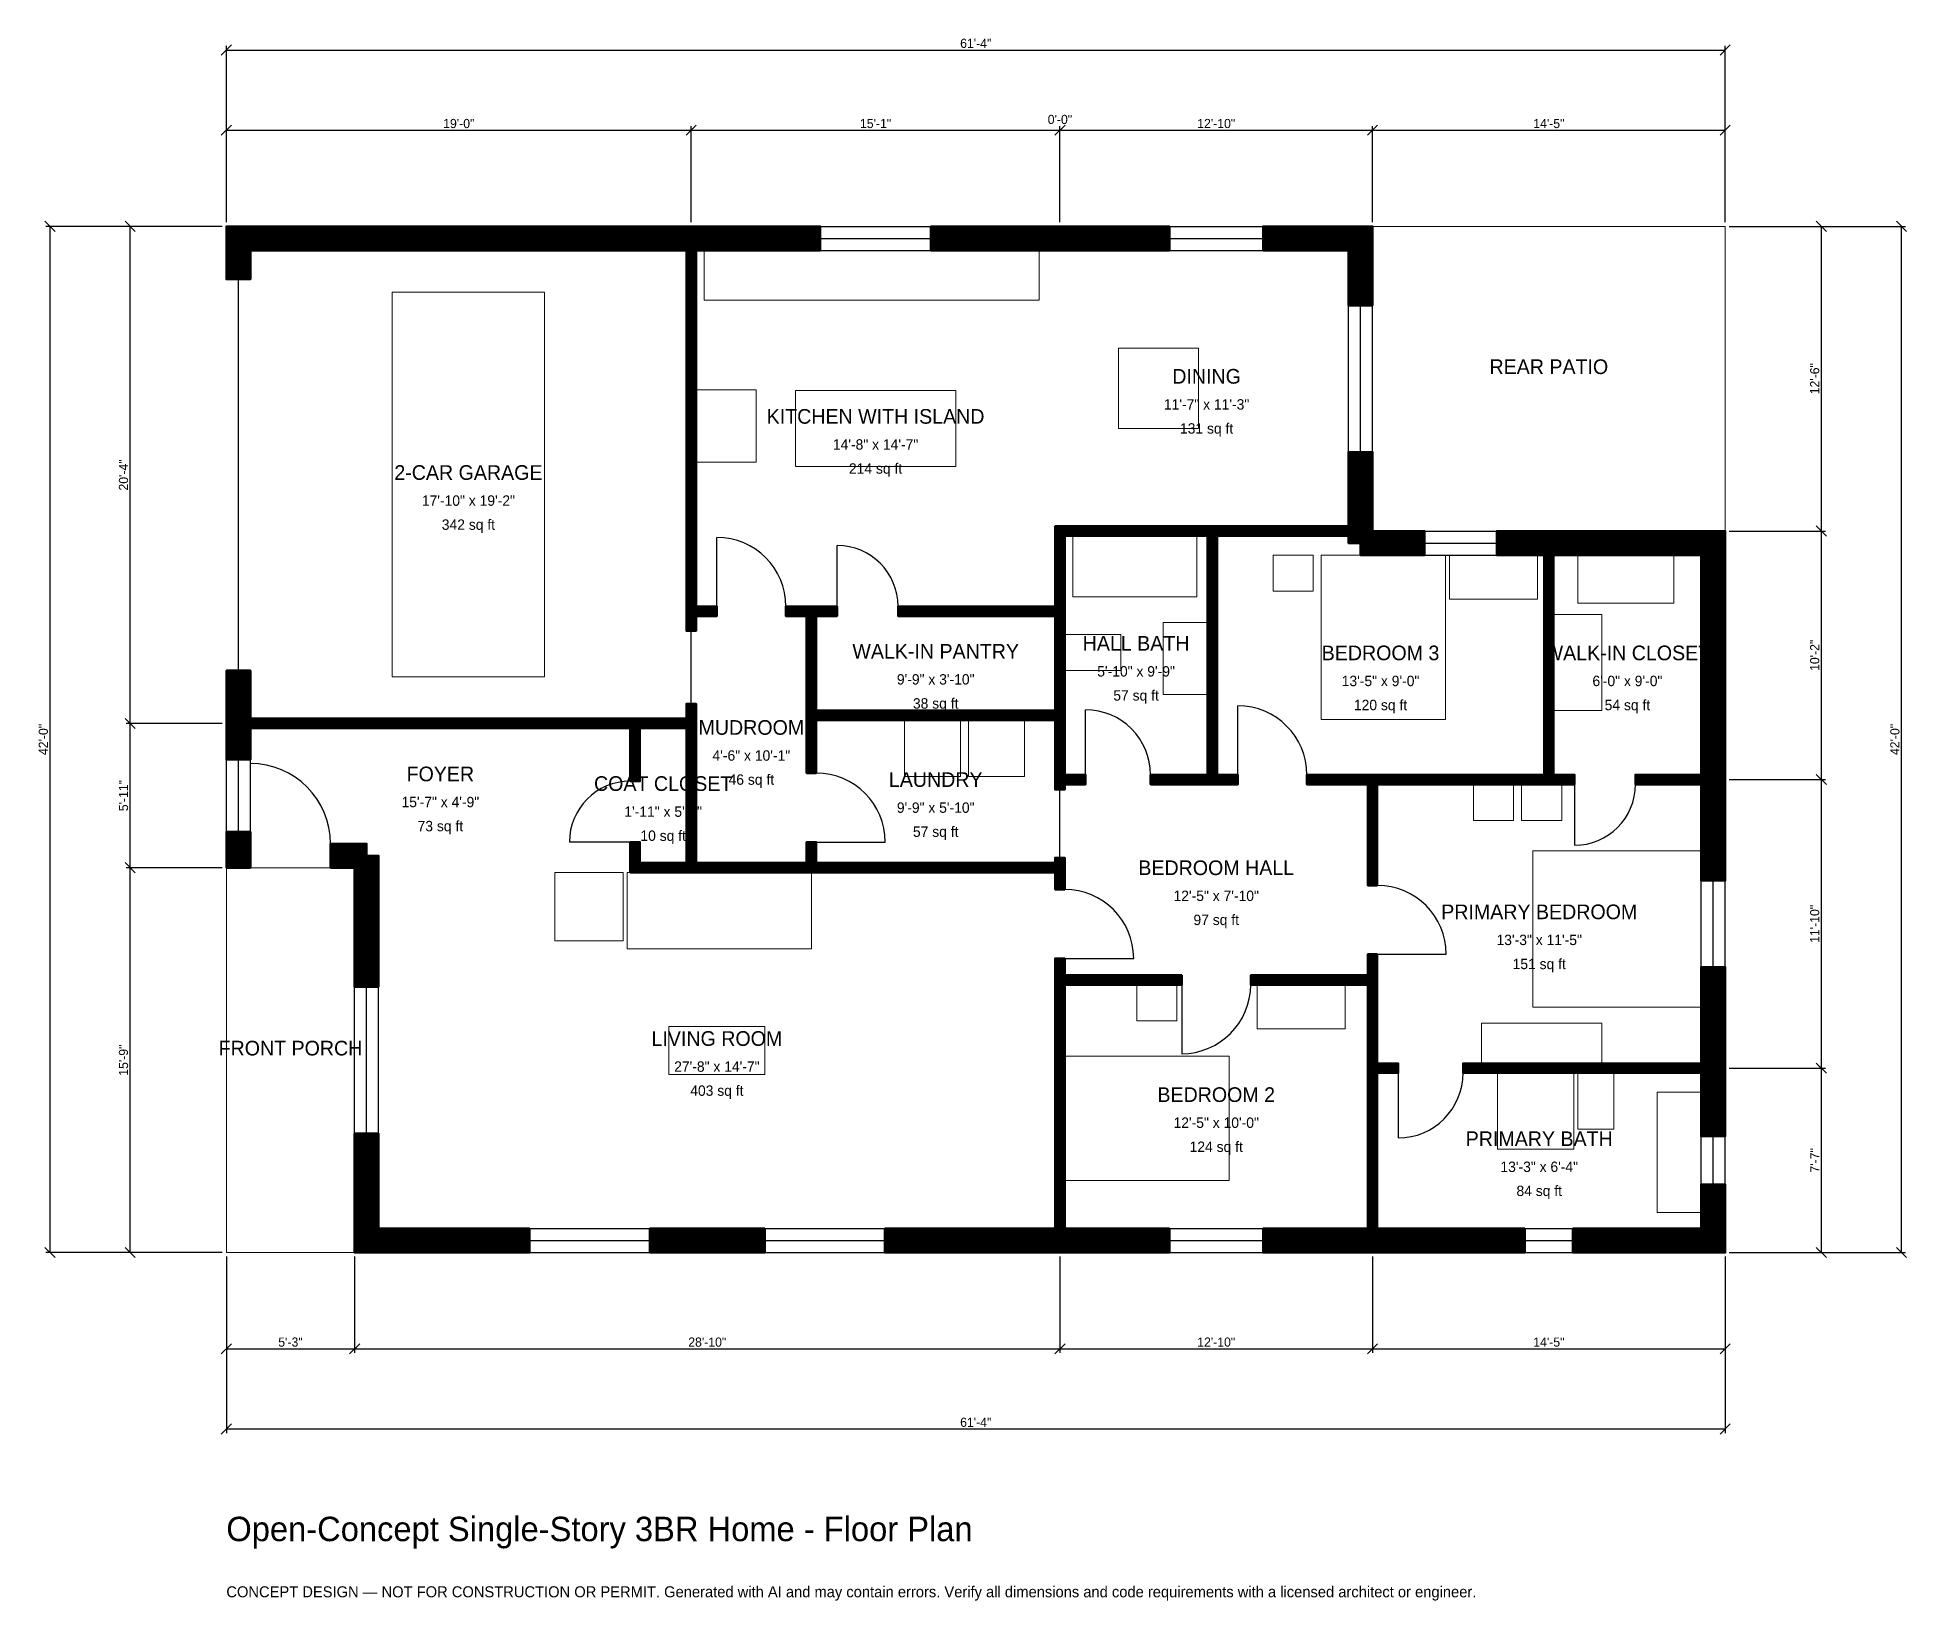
# Model space of a CAD drawing. Header units: inches. Extents: x -93 to 825, y -171 to 597.
import ezdxf
from ezdxf.enums import TextEntityAlignment as Align

# ---------------------------------------------------------------- set-up
doc = ezdxf.new("R2010")
doc.units = ezdxf.units.IN
doc.header["$MEASUREMENT"] = 0
doc.linetypes.add('DASHED', pattern=[0.6, 0.5, -0.1])
for name, color, linetype, lineweight in [('A-ANNO-DIMS', 1, 'Continuous', 13), ('A-ANNO-TEXT', 7, 'Continuous', 18), ('A-AREA-IDEN', 7, 'Continuous', 18), ('A-DOOR', 2, 'Continuous', 25), ('A-FLOR-FIXT', 9, 'Continuous', 13), ('A-FURN', 9, 'Continuous', 13), ('A-GLAZ', 4, 'Continuous', 25), ('A-SITE-PAVE', 8, 'Continuous', 13), ('A-WALL', 7, 'Continuous', 50), ('A-WALL-PATT', 8, 'Continuous', 13)]:
    doc.layers.add(name, color=color, linetype=linetype, lineweight=lineweight)
doc.dimstyles.new('PLAN', dxfattribs={"dimtxt": 4.5, "dimasz": 3, "dimexe": 2, "dimexo": 2, "dimgap": 1, "dimtad": 1, "dimdec": 0, "dimlunit": 4, "dimtsz": 2.5, "dimcen": 2.5, "dimclrd": 1, "dimclre": 1, "dimazin": 3, "dimtfac": 1, "dimtmove": 0, "dimatfit": 3})

msp = doc.modelspace()

# ---------------------------------------------------------------- hatches: boundary and pattern name
at = {"layer": 'A-WALL-PATT'}
h = msp.add_hatch(dxfattribs=at)
h.set_pattern_fill('ANSI31', color=8, scale=0.8)
h.paths.add_polyline_path([(62.9921, 0), (62.9921, 11.811), (62.9921, 11.811), (62.9921, 58.4646), (74.8031, 58.4646), (74.8031, 11.811), (148.9501, 11.811), (148.9501, 0), (74.8031, 0), (74.8031, 0), (62.9921, 0), (62.9921, 0), (62.9921, 0)])
h.paths.add_polyline_path([(62.9921, 188.9764), (51.1811, 188.9764), (51.1811, 200.7874), (68.8976, 200.7874), (68.8976, 194.8819), (74.8031, 194.8819), (74.8031, 130.5118), (62.9921, 130.5118), (62.9921, 188.9764)])
h.paths.add_polyline_path([(11.811, 188.9764), (11.811, 188.9763), (0, 188.9763), (0, 188.9764), (0, 188.9764), (0, 200.7874), (0, 200.7874), (0, 206.6929), (11.811, 206.6929), (11.811, 200.7874), (11.811, 200.7874), (11.811, 188.9764), (11.811, 188.9764)])
h.paths.add_polyline_path([(0, 253.937), (0, 257.4803), (0, 257.4803), (0, 262.2047), (0, 262.2047), (0, 265.748), (0, 285.8268), (11.811, 285.8268), (11.811, 265.748), (11.811, 262.2047), (198.4252, 262.2047), (203.1496, 262.2047), (225.9843, 262.2047), (225.9843, 269.4882), (230.7087, 269.4882), (230.7087, 262.2047), (230.7087, 257.4803), (230.7087, 191.3386), (285.0394, 191.3386), (285.0394, 201.5748), (289.7638, 201.5748), (289.7638, 191.3386), (407.0866, 191.3386), (407.0866, 193.8976), (411.811, 193.8976), (411.811, 191.3386), (411.811, 186.6142), (411.811, 178.3465), (407.0866, 178.3465), (407.0866, 186.6142), (289.7638, 186.6142), (285.0394, 186.6142), (230.7087, 186.6142), (225.9843, 186.6142), (203.1496, 186.6142), (198.4252, 186.6142), (198.4252, 191.3386), (198.4252, 201.5748), (203.1496, 201.5748), (203.1496, 191.3386), (225.9843, 191.3386), (225.9843, 257.4803), (203.1496, 257.4803), (203.1496, 231.4961), (198.4252, 231.4961), (198.4252, 257.4803), (11.811, 257.4803), (11.811, 253.937), (11.811, 242.126), (0, 242.126), (0, 253.937)])
h.paths.add_polyline_path([(0, 492.126), (0, 492.126), (0, 503.937), (0, 503.937), (0, 503.937), (11.811, 503.937), (11.811, 503.937), (222.4409, 503.937), (225.9843, 503.937), (225.9843, 503.937), (230.7087, 503.937), (230.7087, 503.937), (234.252, 503.937), (291.7323, 503.937), (291.7323, 492.126), (234.252, 492.126), (230.7087, 492.126), (230.7087, 317.3228), (240.9449, 317.3228), (240.9449, 312.5984), (230.7087, 312.5984), (230.7087, 305.315), (225.9843, 305.315), (225.9843, 312.5984), (225.9843, 317.3228), (225.9843, 492.126), (222.4409, 492.126), (11.811, 492.126), (11.811, 477.9528), (0, 477.9528), (0, 492.126)])
h.paths.add_polyline_path([(403.5433, 503.937), (415.3543, 503.937), (463.189, 503.937), (463.189, 492.126), (415.3543, 492.126), (403.5433, 492.126), (346.063, 492.126), (346.063, 503.937), (403.5433, 503.937)])
h.paths.add_polyline_path([(551.1811, 503.937), (551.1811, 503.937), (562.9921, 503.937), (562.9921, 503.937), (562.9922, 503.937), (562.9922, 492.126), (562.9921, 492.126), (562.9921, 465.1575), (551.1811, 465.1575), (551.1811, 492.126), (509.252, 492.126), (509.252, 503.937), (551.1811, 503.937)])
h.paths.add_polyline_path([(562.9921, 356.6929), (562.9922, 356.6929), (562.9922, 354.3307), (565.3543, 354.3307), (565.3543, 354.3307), (588.5827, 354.3307), (588.5827, 342.5197), (557.0866, 342.5197), (557.0866, 348.4252), (551.1811, 348.4252), (551.1811, 351.9685), (486.6142, 351.9685), (486.6142, 234.6457), (496.8504, 234.6457), (496.8504, 229.9213), (486.6142, 229.9213), (481.8898, 229.9213), (453.937, 229.9213), (453.937, 234.6457), (481.8898, 234.6457), (481.8898, 351.9685), (411.811, 351.9685), (411.811, 317.3228), (411.811, 317.3228), (411.811, 266.1417), (411.811, 261.4173), (411.811, 261.4173), (411.811, 234.6457), (422.0472, 234.6457), (422.0472, 229.9213), (411.811, 229.9213), (411.811, 227.3622), (407.0866, 227.3622), (407.0866, 229.9213), (407.0866, 234.6457), (407.0866, 261.4173), (289.7638, 261.4173), (289.7638, 235.4331), (285.0394, 235.4331), (285.0394, 261.4173), (285.0394, 261.4173), (285.0394, 266.1417), (285.0394, 312.5984), (274.8031, 312.5984), (274.8031, 317.3228), (285.0394, 317.3228), (289.7638, 317.3228), (300, 317.3228), (300, 312.5984), (289.7638, 312.5984), (289.7638, 266.1417), (407.0866, 266.1417), (407.0866, 312.5984), (407.0866, 312.5984), (329.9213, 312.5984), (329.9213, 317.3228), (407.0866, 317.3228), (407.0866, 356.6929), (407.0866, 356.6929), (411.811, 356.6929), (481.8898, 356.6929), (486.6142, 356.6929), (551.1811, 356.6929), (551.1811, 393.1102), (562.9921, 393.1102), (562.9921, 356.6929)])
h.paths.add_polyline_path([(643.7008, 354.3307), (647.2441, 354.3307), (647.2441, 354.3307), (651.9685, 354.3307), (651.9685, 354.3307), (655.5118, 354.3307), (724.4094, 354.3307), (724.4094, 354.3307), (736.2205, 354.3307), (736.2205, 354.3307), (736.2205, 354.3307), (736.2205, 342.5197), (736.2205, 342.5197), (736.2205, 238.189), (736.2205, 238.189), (736.2205, 234.6457), (736.2205, 234.6457), (736.2205, 229.9213), (736.2205, 229.9213), (736.2205, 182.6772), (724.4094, 182.6772), (724.4094, 226.378), (724.4094, 226.378), (724.4094, 229.9213), (692.126, 229.9213), (692.126, 234.6457), (724.4094, 234.6457), (724.4094, 342.5197), (655.5118, 342.5197), (651.9685, 342.5197), (651.9685, 234.6457), (662.2047, 234.6457), (662.2047, 229.9213), (651.9685, 229.9213), (647.2441, 229.9213), (565.3543, 229.9213), (565.3543, 180.315), (560.6299, 180.315), (560.6299, 229.9213), (530.7087, 229.9213), (530.7087, 234.6457), (560.6299, 234.6457), (565.3543, 234.6457), (647.2441, 234.6457), (647.2441, 342.5197), (643.7008, 342.5197), (624.0157, 342.5197), (624.0157, 354.3307), (643.7008, 354.3307)])
h.paths.add_polyline_path([(736.2205, 96.4567), (736.2205, 92.9134), (736.2205, 92.9134), (736.2205, 88.189), (736.2205, 88.189), (736.2205, 84.6457), (736.2205, 57.0866), (724.4094, 57.0866), (724.4094, 84.6457), (724.4094, 88.189), (607.4803, 88.189), (607.4803, 92.9134), (724.4094, 92.9134), (724.4094, 96.4567), (724.4094, 140.1575), (736.2205, 140.1575), (736.2205, 96.4567)])
h.paths.add_polyline_path([(736.2205, 11.811), (736.2205, 11.811), (736.2205, 0), (736.2205, 0), (736.2205, 0), (736.2205, 0), (724.4094, 0), (724.4094, 0), (661.4173, 0), (661.4173, 11.811), (724.4094, 11.811), (724.4094, 33.4646), (736.2205, 33.4646), (736.2205, 11.811)])
h.paths.add_polyline_path([(568.8976, 0), (565.3543, 0), (565.3543, 0), (560.6299, 0), (560.6299, 0), (557.0866, 0), (509.252, 0), (509.252, 11.811), (557.0866, 11.811), (560.6299, 11.811), (560.6299, 88.189), (560.6299, 92.9134), (560.6299, 131.4961), (503.1496, 131.4961), (503.1496, 136.2205), (560.6299, 136.2205), (560.6299, 146.4567), (565.3543, 146.4567), (565.3543, 136.2205), (565.3543, 131.4961), (565.3543, 92.9134), (575.5906, 92.9134), (575.5906, 88.189), (565.3543, 88.189), (565.3543, 11.811), (568.8976, 11.811), (637.7953, 11.811), (637.7953, 0), (568.8976, 0)])
h.paths.add_polyline_path([(415.3543, 0), (411.811, 0), (411.811, 0), (407.0866, 0), (407.0866, 0), (403.5433, 0), (323.4908, 0), (323.4908, 11.811), (403.5433, 11.811), (407.0866, 11.811), (407.0866, 131.4961), (407.0866, 136.2205), (407.0866, 144.4882), (411.811, 144.4882), (411.811, 136.2205), (469.2913, 136.2205), (469.2913, 131.4961), (411.811, 131.4961), (411.811, 11.811), (415.3543, 11.811), (463.189, 11.811), (463.189, 0), (415.3543, 0)])
h.paths.add_polyline_path([(208.0052, 0), (208.0052, 11.811), (264.4357, 11.811), (264.4357, 0), (208.0052, 0)])

# ---------------------------------------------------------------- linework, layer by layer
at = {"layer": 'A-DOOR', "linetype": 'DASHED'}
msp.add_line((5.9055, 285.8268), (5.9055, 477.9528), dxfattribs=at)
at = {"layer": 'A-DOOR'}
for p, q in [((240.9449, 317.3228), (240.9449, 351.1811)), ((300, 317.3228), (300, 347.2441)), ((228.3465, 269.4882), (228.3465, 305.315)), ((422.0472, 234.6457), (422.0472, 266.5354)), ((496.8504, 234.6457), (496.8504, 268.5039)), ((11.811, 200.7874), (11.811, 240.1575)), ((662.2047, 229.9213), (662.2047, 200)), ((409.4488, 193.8976), (409.4488, 227.3622)), ((198.4252, 201.5748), (168.5039, 201.5748)), ((289.7638, 201.5748), (323.622, 201.5748)), ((411.811, 144.4882), (445.6693, 144.4882)), ((565.3543, 146.4567), (599.2126, 146.4567)), ((469.2913, 131.4961), (469.2913, 97.6378)), ((575.5906, 88.189), (575.5906, 56.2992))]:
    msp.add_line(p, q, dxfattribs=at)
for centre, radius, start, end in [((240.9449, 317.3228), 33.8583, 0, 90), ((300, 317.3228), 29.9213, 0, 90), ((422.0472, 234.6457), 31.8898, 0, 90), ((496.8504, 234.6457), 33.8583, 0, 90), ((11.811, 200.7874), 39.3701, 0, 90), ((198.4252, 201.5748), 29.9213, 90, 180), ((289.7638, 201.5748), 33.8583, 0, 90), ((662.2047, 229.9213), 29.9213, 270, 360), ((411.811, 144.4882), 33.8583, 0, 90), ((565.3543, 146.4567), 33.8583, 0, 90), ((469.2913, 131.4961), 33.8583, 270, 360), ((575.5906, 88.189), 31.8898, 270, 360)]:
    msp.add_arc(centre, radius, start, end, dxfattribs=at)
at = {"layer": 'A-FLOR-FIXT'}
for points in [[(234.6457, 467.7165), (399.2126, 467.7165), (399.2126, 492.126), (234.6457, 492.126)], [(279.5276, 386.0236), (358.2677, 386.0236), (358.2677, 423.4252), (279.5276, 423.4252)], [(415.748, 322.0472), (476.7717, 322.0472), (476.7717, 351.9685), (415.748, 351.9685)], [(411.811, 285.8268), (439.3701, 285.8268), (439.3701, 303.5433), (411.811, 303.5433)], [(460.2362, 274.0157), (481.8898, 274.0157), (481.8898, 309.4488), (460.2362, 309.4488)], [(624.4094, 50.7874), (661.811, 50.7874), (661.811, 88.189), (624.4094, 88.189)], [(663.7795, 60.6299), (681.4961, 60.6299), (681.4961, 88.189), (663.7795, 88.189)], [(702.7559, 19.685), (724.4094, 19.685), (724.4094, 78.7402), (702.7559, 78.7402)]]:
    msp.add_lwpolyline(points, close=True, dxfattribs=at)
at = {"layer": 'A-FURN'}
for points in [[(81.4961, 282.6772), (156.2992, 282.6772), (156.2992, 471.6535), (81.4961, 471.6535)], [(438.189, 404.7244), (477.5591, 404.7244), (477.5591, 444.0945), (438.189, 444.0945)], [(230.7087, 388.189), (260.2362, 388.189), (260.2362, 423.622), (230.7087, 423.622)], [(514.1732, 324.8031), (533.8583, 324.8031), (533.8583, 342.5197), (514.1732, 342.5197)], [(537.7953, 261.811), (598.8189, 261.811), (598.8189, 342.5197), (537.7953, 342.5197)], [(600.7874, 320.8661), (644.0945, 320.8661), (644.0945, 342.5197), (600.7874, 342.5197)], [(663.7795, 318.8976), (711.0236, 318.8976), (711.0236, 342.5197), (663.7795, 342.5197)], [(651.9685, 266.1417), (675.5906, 266.1417), (675.5906, 313.3858), (651.9685, 313.3858)], [(333.0709, 233.8583), (360.6299, 233.8583), (360.6299, 261.4173), (333.0709, 261.4173)], [(364.5669, 233.8583), (392.126, 233.8583), (392.126, 261.4173), (364.5669, 261.4173)], [(612.5984, 212.2047), (632.2835, 212.2047), (632.2835, 229.9213), (612.5984, 229.9213)], [(636.2205, 212.2047), (655.9055, 212.2047), (655.9055, 229.9213), (636.2205, 229.9213)], [(641.7323, 120.4724), (724.4094, 120.4724), (724.4094, 197.2441), (641.7323, 197.2441)], [(161.4173, 153.1496), (194.8819, 153.1496), (194.8819, 186.6142), (161.4173, 186.6142)], [(196.8504, 149.2126), (287.4016, 149.2126), (287.4016, 186.6142), (196.8504, 186.6142)], [(447.2441, 113.7795), (466.9291, 113.7795), (466.9291, 131.4961), (447.2441, 131.4961)], [(506.2992, 109.8425), (549.6063, 109.8425), (549.6063, 131.4961), (506.2992, 131.4961)], [(217.3228, 87.4016), (264.5669, 87.4016), (264.5669, 111.0236), (217.3228, 111.0236)], [(616.5354, 92.9134), (675.5906, 92.9134), (675.5906, 112.5984), (616.5354, 112.5984)], [(411.811, 35.4331), (492.5197, 35.4331), (492.5197, 96.4567), (411.811, 96.4567)]]:
    msp.add_lwpolyline(points, close=True, dxfattribs=at)
at = {"layer": 'A-GLAZ'}
for p, q in [((291.7323, 503.937), (346.063, 503.937)), ((291.7323, 498.0315), (346.063, 498.0315)), ((463.189, 503.937), (509.252, 503.937)), ((463.189, 498.0315), (509.252, 498.0315)), ((291.7323, 492.126), (346.063, 492.126)), ((463.189, 492.126), (509.252, 492.126)), ((551.1811, 393.1102), (551.1811, 465.1575)), ((557.0866, 393.1102), (557.0866, 465.1575)), ((562.9921, 393.1102), (562.9921, 465.1575)), ((588.5827, 354.3307), (624.0157, 354.3307)), ((588.5827, 348.4252), (624.0157, 348.4252)), ((588.5827, 342.5197), (624.0157, 342.5197)), ((0, 206.6929), (0, 242.126)), ((5.9055, 206.6929), (5.9055, 242.126)), ((11.811, 206.6929), (11.811, 242.126)), ((724.4094, 140.1575), (724.4094, 182.6772)), ((730.315, 140.1575), (730.315, 182.6772)), ((736.2205, 140.1575), (736.2205, 182.6772)), ((62.9921, 58.4646), (62.9921, 130.5118)), ((68.8976, 58.4646), (68.8976, 130.5118)), ((74.8031, 58.4646), (74.8031, 130.5118)), ((724.4094, 33.4646), (724.4094, 57.0866)), ((730.315, 33.4646), (730.315, 57.0866)), ((736.2205, 33.4646), (736.2205, 57.0866)), ((148.9501, 11.811), (208.0052, 11.811)), ((264.4357, 11.811), (323.4908, 11.811)), ((463.189, 11.811), (509.252, 11.811)), ((637.7953, 11.811), (661.4173, 11.811)), ((148.9501, 5.9055), (208.0052, 5.9055)), ((148.9501, 0), (208.0052, 0)), ((264.4357, 5.9055), (323.4908, 5.9055)), ((264.4357, 0), (323.4908, 0)), ((463.189, 5.9055), (509.252, 5.9055)), ((463.189, 0), (509.252, 0)), ((637.7953, 5.9055), (661.4173, 5.9055)), ((637.7953, 0), (661.4173, 0))]:
    msp.add_line(p, q, dxfattribs=at)
at = {"layer": 'A-SITE-PAVE', "linetype": 'DASHED'}
for points in [[(562.9921, 354.3307), (736.2205, 354.3307), (736.2205, 503.937), (562.9921, 503.937)], [(0, 0), (62.9921, 0), (62.9921, 188.9764), (0, 188.9764)]]:
    msp.add_lwpolyline(points, close=True, dxfattribs=at)
at = {"layer": 'A-WALL'}
for points in [[(0, 492.126), (0, 492.126), (0, 503.937), (0, 503.937), (0, 503.937), (11.811, 503.937), (11.811, 503.937), (222.4409, 503.937), (225.9843, 503.937), (225.9843, 503.937), (230.7087, 503.937), (230.7087, 503.937), (234.252, 503.937), (291.7323, 503.937), (291.7323, 492.126), (234.252, 492.126), (230.7087, 492.126), (230.7087, 317.3228), (240.9449, 317.3228), (240.9449, 312.5984), (230.7087, 312.5984), (230.7087, 305.315), (225.9843, 305.315), (225.9843, 312.5984), (225.9843, 317.3228), (225.9843, 492.126), (222.4409, 492.126), (11.811, 492.126), (11.811, 477.9528), (0, 477.9528), (0, 492.126)], [(403.5433, 503.937), (415.3543, 503.937), (463.189, 503.937), (463.189, 492.126), (415.3543, 492.126), (403.5433, 492.126), (346.063, 492.126), (346.063, 503.937), (403.5433, 503.937)], [(551.1811, 503.937), (551.1811, 503.937), (562.9921, 503.937), (562.9921, 503.937), (562.9922, 503.937), (562.9922, 492.126), (562.9921, 492.126), (562.9921, 465.1575), (551.1811, 465.1575), (551.1811, 492.126), (509.252, 492.126), (509.252, 503.937), (551.1811, 503.937)], [(562.9921, 356.6929), (562.9922, 356.6929), (562.9922, 354.3307), (565.3543, 354.3307), (565.3543, 354.3307), (588.5827, 354.3307), (588.5827, 342.5197), (557.0866, 342.5197), (557.0866, 348.4252), (551.1811, 348.4252), (551.1811, 351.9685), (486.6142, 351.9685), (486.6142, 234.6457), (496.8504, 234.6457), (496.8504, 229.9213), (486.6142, 229.9213), (481.8898, 229.9213), (453.937, 229.9213), (453.937, 234.6457), (481.8898, 234.6457), (481.8898, 351.9685), (411.811, 351.9685), (411.811, 317.3228), (411.811, 317.3228), (411.811, 266.1417), (411.811, 261.4173), (411.811, 261.4173), (411.811, 234.6457), (422.0472, 234.6457), (422.0472, 229.9213), (411.811, 229.9213), (411.811, 227.3622), (407.0866, 227.3622), (407.0866, 229.9213), (407.0866, 234.6457), (407.0866, 261.4173), (289.7638, 261.4173), (289.7638, 235.4331), (285.0394, 235.4331), (285.0394, 261.4173), (285.0394, 261.4173), (285.0394, 266.1417), (285.0394, 312.5984), (274.8031, 312.5984), (274.8031, 317.3228), (285.0394, 317.3228), (289.7638, 317.3228), (300, 317.3228), (300, 312.5984), (289.7638, 312.5984), (289.7638, 266.1417), (407.0866, 266.1417), (407.0866, 312.5984), (407.0866, 312.5984), (329.9213, 312.5984), (329.9213, 317.3228), (407.0866, 317.3228), (407.0866, 356.6929), (407.0866, 356.6929), (411.811, 356.6929), (481.8898, 356.6929), (486.6142, 356.6929), (551.1811, 356.6929), (551.1811, 393.1102), (562.9921, 393.1102), (562.9921, 356.6929)], [(643.7008, 354.3307), (647.2441, 354.3307), (647.2441, 354.3307), (651.9685, 354.3307), (651.9685, 354.3307), (655.5118, 354.3307), (724.4094, 354.3307), (724.4094, 354.3307), (736.2205, 354.3307), (736.2205, 354.3307), (736.2205, 354.3307), (736.2205, 342.5197), (736.2205, 342.5197), (736.2205, 238.189), (736.2205, 238.189), (736.2205, 234.6457), (736.2205, 234.6457), (736.2205, 229.9213), (736.2205, 229.9213), (736.2205, 182.6772), (724.4094, 182.6772), (724.4094, 226.378), (724.4094, 226.378), (724.4094, 229.9213), (692.126, 229.9213), (692.126, 234.6457), (724.4094, 234.6457), (724.4094, 342.5197), (655.5118, 342.5197), (651.9685, 342.5197), (651.9685, 234.6457), (662.2047, 234.6457), (662.2047, 229.9213), (651.9685, 229.9213), (647.2441, 229.9213), (565.3543, 229.9213), (565.3543, 180.315), (560.6299, 180.315), (560.6299, 229.9213), (530.7087, 229.9213), (530.7087, 234.6457), (560.6299, 234.6457), (565.3543, 234.6457), (647.2441, 234.6457), (647.2441, 342.5197), (643.7008, 342.5197), (624.0157, 342.5197), (624.0157, 354.3307), (643.7008, 354.3307)], [(0, 253.937), (0, 257.4803), (0, 257.4803), (0, 262.2047), (0, 262.2047), (0, 265.748), (0, 285.8268), (11.811, 285.8268), (11.811, 265.748), (11.811, 262.2047), (198.4252, 262.2047), (203.1496, 262.2047), (225.9843, 262.2047), (225.9843, 269.4882), (230.7087, 269.4882), (230.7087, 262.2047), (230.7087, 257.4803), (230.7087, 191.3386), (285.0394, 191.3386), (285.0394, 201.5748), (289.7638, 201.5748), (289.7638, 191.3386), (407.0866, 191.3386), (407.0866, 193.8976), (411.811, 193.8976), (411.811, 191.3386), (411.811, 186.6142), (411.811, 178.3465), (407.0866, 178.3465), (407.0866, 186.6142), (289.7638, 186.6142), (285.0394, 186.6142), (230.7087, 186.6142), (225.9843, 186.6142), (203.1496, 186.6142), (198.4252, 186.6142), (198.4252, 191.3386), (198.4252, 201.5748), (203.1496, 201.5748), (203.1496, 191.3386), (225.9843, 191.3386), (225.9843, 257.4803), (203.1496, 257.4803), (203.1496, 231.4961), (198.4252, 231.4961), (198.4252, 257.4803), (11.811, 257.4803), (11.811, 253.937), (11.811, 242.126), (0, 242.126), (0, 253.937)], [(11.811, 188.9764), (11.811, 188.9763), (0, 188.9763), (0, 188.9764), (0, 188.9764), (0, 200.7874), (0, 200.7874), (0, 206.6929), (11.811, 206.6929), (11.811, 200.7874), (11.811, 200.7874), (11.811, 188.9764), (11.811, 188.9764)], [(62.9921, 188.9764), (51.1811, 188.9764), (51.1811, 200.7874), (68.8976, 200.7874), (68.8976, 194.8819), (74.8031, 194.8819), (74.8031, 130.5118), (62.9921, 130.5118), (62.9921, 188.9764)], [(415.3543, 0), (411.811, 0), (411.811, 0), (407.0866, 0), (407.0866, 0), (403.5433, 0), (323.4908, 0), (323.4908, 11.811), (403.5433, 11.811), (407.0866, 11.811), (407.0866, 131.4961), (407.0866, 136.2205), (407.0866, 144.4882), (411.811, 144.4882), (411.811, 136.2205), (469.2913, 136.2205), (469.2913, 131.4961), (411.811, 131.4961), (411.811, 11.811), (415.3543, 11.811), (463.189, 11.811), (463.189, 0), (415.3543, 0)], [(568.8976, 0), (565.3543, 0), (565.3543, 0), (560.6299, 0), (560.6299, 0), (557.0866, 0), (509.252, 0), (509.252, 11.811), (557.0866, 11.811), (560.6299, 11.811), (560.6299, 88.189), (560.6299, 92.9134), (560.6299, 131.4961), (503.1496, 131.4961), (503.1496, 136.2205), (560.6299, 136.2205), (560.6299, 146.4567), (565.3543, 146.4567), (565.3543, 136.2205), (565.3543, 131.4961), (565.3543, 92.9134), (575.5906, 92.9134), (575.5906, 88.189), (565.3543, 88.189), (565.3543, 11.811), (568.8976, 11.811), (637.7953, 11.811), (637.7953, 0), (568.8976, 0)], [(736.2205, 96.4567), (736.2205, 92.9134), (736.2205, 92.9134), (736.2205, 88.189), (736.2205, 88.189), (736.2205, 84.6457), (736.2205, 57.0866), (724.4094, 57.0866), (724.4094, 84.6457), (724.4094, 88.189), (607.4803, 88.189), (607.4803, 92.9134), (724.4094, 92.9134), (724.4094, 96.4567), (724.4094, 140.1575), (736.2205, 140.1575), (736.2205, 96.4567)], [(62.9921, 0), (62.9921, 11.811), (62.9921, 11.811), (62.9921, 58.4646), (74.8031, 58.4646), (74.8031, 11.811), (148.9501, 11.811), (148.9501, 0), (74.8031, 0), (74.8031, 0), (62.9921, 0), (62.9921, 0), (62.9921, 0)], [(736.2205, 11.811), (736.2205, 11.811), (736.2205, 0), (736.2205, 0), (736.2205, 0), (736.2205, 0), (724.4094, 0), (724.4094, 0), (661.4173, 0), (661.4173, 11.811), (724.4094, 11.811), (724.4094, 33.4646), (736.2205, 33.4646), (736.2205, 11.811)], [(208.0052, 0), (208.0052, 11.811), (264.4357, 11.811), (264.4357, 0), (208.0052, 0)]]:
    msp.add_lwpolyline(points, close=True, dxfattribs=at)

# ---------------------------------------------------------------- texts
at = {"layer": 'A-ANNO-TEXT'}
for s, height, p in [('Open-Concept Single-Story 3BR Home - Floor Plan', 12, (0, -141.7323)), ('CONCEPT DESIGN — NOT FOR CONSTRUCTION OR PERMIT. Generated with AI and may contain errors. Verify all dimensions and code requirements with a licensed architect or engineer.', 5.4, (0, -169.2913))]:
    msp.add_text(s, height=height, dxfattribs=at).set_placement(p)
at = {"layer": 'A-AREA-IDEN'}
for s, height, p in [('DINING', 7.2, (481.4961, 430.315)), ('REAR PATIO', 7.2, (649.6063, 435.0394)), ('KITCHEN WITH ISLAND', 7.2, (318.8976, 410.6299)), ('11\'-7" x 11\'-3"', 5.1, (481.4961, 416.5354)), ('131 sq ft', 5.1, (481.4961, 404.7244)), ('14\'-8" x 14\'-7"', 5.1, (318.8976, 396.8504)), ('2-CAR GARAGE', 7.2, (118.8976, 383.0709)), ('214 sq ft', 5.1, (318.8976, 385.0394)), ('17\'-10" x 19\'-2"', 5.1, (118.8976, 369.2913)), ('342 sq ft', 5.1, (118.8976, 357.4803)), ('WALK-IN PANTRY', 7.2, (348.4252, 295.2756)), ('HALL BATH', 7.2, (446.8504, 299.2126)), ('BEDROOM 3', 7.2, (566.9291, 294.4882)), ('WALK-IN CLOSET', 7.2, (688.189, 294.4882)), ('5\'-10" x 9\'-9"', 5.1, (446.8504, 285.4331)), ('9\'-9" x 3\'-10"', 5.1, (348.4252, 281.4961)), ('57 sq ft', 5.1, (446.8504, 273.622)), ('13\'-5" x 9\'-0"', 5.1, (566.9291, 280.7087)), ('6\'-0" x 9\'-0"', 5.1, (688.189, 280.7087)), ('38 sq ft', 5.1, (348.4252, 269.685)), ('120 sq ft', 5.1, (566.9291, 268.8976)), ('54 sq ft', 5.1, (688.189, 268.8976)), ('MUDROOM', 7.2, (257.874, 257.874)), ('FOYER', 7.2, (105.1181, 235.0394)), ('4\'-6" x 10\'-1"', 5.1, (257.874, 244.0945)), ('COAT CLOSET', 7.2, (214.5669, 230.315)), ('46 sq ft', 5.1, (257.874, 232.2835)), ('LAUNDRY', 7.2, (348.4252, 232.2835)), ('15\'-7" x 4\'-9"', 5.1, (105.1181, 221.2598)), ('9\'-9" x 5\'-10"', 5.1, (348.4252, 218.5039)), ('73 sq ft', 5.1, (105.1181, 209.4488)), ('1\'-11" x 5\'-6"', 5.1, (214.5669, 216.5354)), ('10 sq ft', 5.1, (214.5669, 204.7244)), ('57 sq ft', 5.1, (348.4252, 206.6929)), ('BEDROOM HALL', 7.2, (486.2205, 188.9764)), ('12\'-5" x 7\'-10"', 5.1, (486.2205, 175.1969)), ('97 sq ft', 5.1, (486.2205, 163.3858)), ('PRIMARY BEDROOM', 7.2, (644.8819, 167.3228)), ('13\'-3" x 11\'-5"', 5.1, (644.8819, 153.5433)), ('151 sq ft', 5.1, (644.8819, 141.7323)), ('FRONT PORCH', 7.2, (31.4961, 100.3937)), ('LIVING ROOM', 7.2, (240.9449, 105.1181)), ('27\'-8" x 14\'-7"', 5.1, (240.9449, 91.3386)), ('403 sq ft', 5.1, (240.9449, 79.5276)), ('BEDROOM 2', 7.2, (486.2205, 77.5591)), ('12\'-5" x 10\'-0"', 5.1, (486.2205, 63.7795)), ('PRIMARY BATH', 7.2, (644.8819, 55.9055)), ('124 sq ft', 5.1, (486.2205, 51.9685)), ('13\'-3" x 6\'-4"', 5.1, (644.8819, 42.126)), ('84 sq ft', 5.1, (644.8819, 30.315))]:
    msp.add_text(s, height=height, dxfattribs=at).set_placement(p, align=Align.MIDDLE_CENTER)

# ---------------------------------------------------------------- dimensions: what is measured, and where the dimension line sits
at = {"layer": 'A-ANNO-DIMS'}
for base, p1, p2, text in [((0, 590.5512), (0, 503.937), (736.2205, 503.937), '61\'-4"'), ((0, 551.1811), (0, 503.937), (228.3465, 503.937), '19\'-0"'), ((228.3465, 551.1811), (228.3465, 503.937), (409.4488, 503.937), '15\'-1"'), ((409.4488, 551.1811), (409.4488, 503.937), (409.4488, 503.937), '0\'-0"'), ((409.4488, 551.1811), (409.4488, 503.937), (562.9921, 503.937), '12\'-10"'), ((562.9921, 551.1811), (562.9921, 503.937), (736.2205, 503.937), '14\'-5"'), ((0, -47.2441), (0, 0), (62.9921, 0), '5\'-3"'), ((0, -86.6142), (0, 0), (736.2205, 0), '61\'-4"'), ((62.9921, -47.2441), (62.9921, 0), (409.4488, 0), '28\'-10"'), ((409.4488, -47.2441), (409.4488, 0), (562.9921, 0), '12\'-10"'), ((562.9921, -47.2441), (562.9921, 0), (736.2205, 0), '14\'-5"')]:
    msp.add_linear_dim(base=base, p1=p1, p2=p2, text=text, dimstyle='PLAN', dxfattribs=at).render()
for base, p1, p2, text in [((-86.6142, 0), (0, 0), (0, 503.937), '42\'-0"'), ((-47.2441, 259.8425), (0, 259.8425), (0, 503.937), '20\'-4"'), ((783.4646, 354.3307), (736.2205, 354.3307), (736.2205, 503.937), '12\'-6"'), ((822.8346, 0), (736.2205, 0), (736.2205, 503.937), '42\'-0"'), ((783.4646, 232.2835), (736.2205, 232.2835), (736.2205, 354.3307), '10\'-2"'), ((-47.2441, 188.9764), (0, 188.9764), (0, 259.8425), '5\'-11"'), ((783.4646, 90.5512), (736.2205, 90.5512), (736.2205, 232.2835), '11\'-10"'), ((-47.2441, 0), (0, 0), (0, 188.9764), '15\'-9"'), ((783.4646, 0), (736.2205, 0), (736.2205, 90.5512), '7\'-7"')]:
    msp.add_linear_dim(base=base, p1=p1, p2=p2, angle=90, text=text, dimstyle='PLAN', dxfattribs=at).render()

doc.saveas('drawing.dxf')
